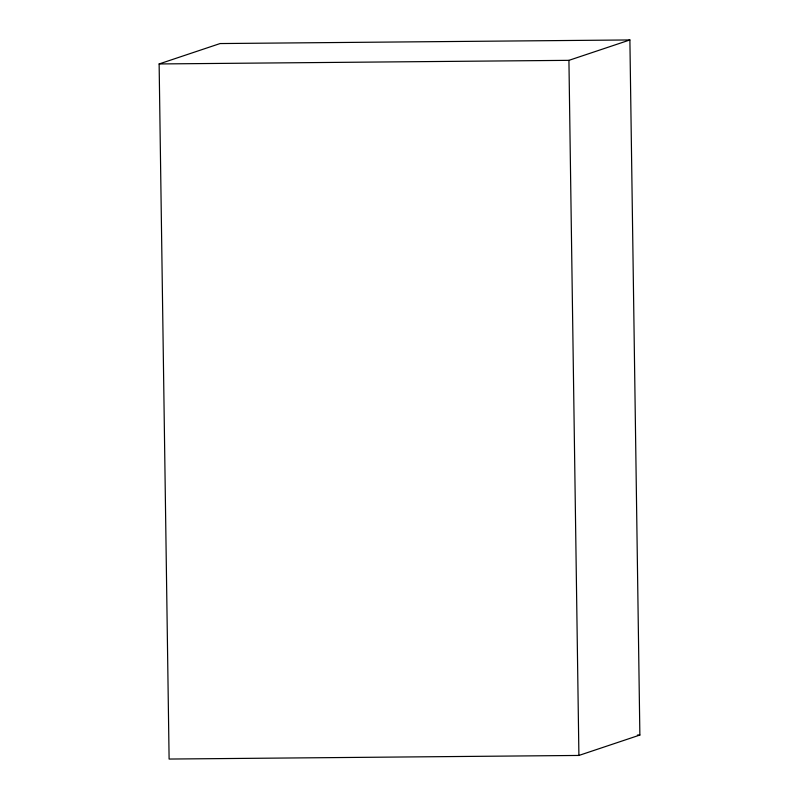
<?xml version="1.0" encoding="UTF-8"?>
<svg xmlns="http://www.w3.org/2000/svg" width="799" height="799" viewBox="0 0 799 799"><rect width="100%" height="100%" fill="white"/><g stroke="black" fill="none" stroke-linecap="round" stroke-linejoin="round"><path stroke-width="1.2" d="M159.131 63.95L220.095 43.555L629.892 39.95L639.869 735.05L578.905 755.445L169.108 759.05L159.131 63.95L568.928 60.344L629.892 39.95M637.382 735.08L639.869 735.05M568.928 60.344L578.905 755.445"/></g></svg>
